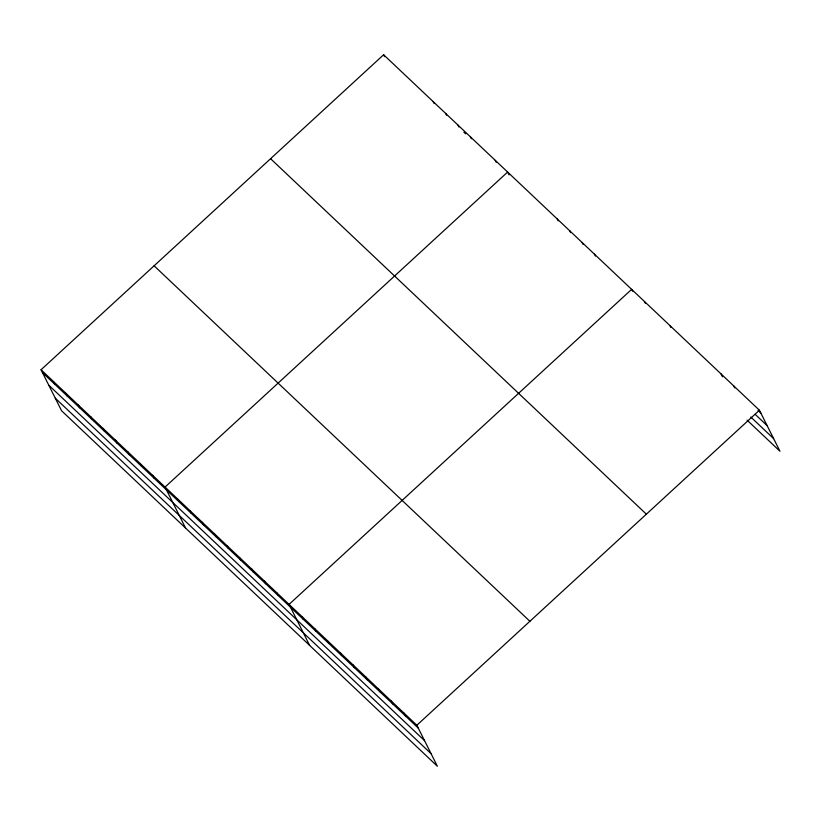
<?xml version="1.0" encoding="UTF-8"?>
<svg xmlns="http://www.w3.org/2000/svg" width="821" height="821" viewBox="0 0 821 821"><rect width="100%" height="100%" fill="white"/><g stroke="black" fill="none" stroke-linecap="round" stroke-linejoin="round"><path stroke-width="1.23" d="M41.05 369.768L416.842 725.241L437.377 766.25L61.585 410.777L41.05 369.768L383.623 54.75L759.415 410.223L779.95 451.232L747.1 420.157M416.842 725.241L759.415 410.223M463.875 132.15L465.651 133.833M758.091 410.459L760.831 413.055M755.279 414.431L767.142 425.647M750.825 417.047L773.639 438.63M270.571 158.71L646.363 514.182M154.102 265.809L529.894 621.281M42.466 372.601L418.258 728.073M48.778 385.193L424.57 740.665M55.274 398.175L431.066 753.647M733.861 386.055L734.805 387.933M721.084 373.966L722.501 376.798M669.977 325.619L670.921 327.507M644.423 301.451L645.368 303.339M632.591 291.25L631.647 289.361L289.074 604.379L309.609 645.388M594.445 254.171L595.389 256.06M582.038 242.441L582.982 244.33M569.641 230.711L570.585 232.6M557.233 218.981L558.177 220.859M509.051 174.883L507.635 172.051L165.062 487.069L185.597 528.088M495.227 160.321L496.171 162.209M470.433 136.861L471.377 138.749M458.026 125.131L458.97 127.019M445.629 113.401L446.573 115.289M433.221 101.671L434.176 103.559M383.623 54.75L384.567 56.639M404.065 713.151L405.482 715.984M391.289 701.062L392.705 703.895M378.512 688.983L379.928 691.816M365.735 676.894L367.151 679.726M352.958 664.805L354.374 667.637M340.181 652.726L341.598 655.548M327.405 640.637L328.821 643.469M314.628 628.547L316.044 631.38M301.851 616.468L303.267 619.291M276.667 592.649L278.093 595.482M264.27 580.919L265.686 583.752M251.873 569.189L253.289 572.021M239.465 557.459L240.881 560.281M227.068 545.729L228.484 548.551M214.661 533.999L216.087 536.821M202.264 522.269L203.68 525.091M189.867 510.529L191.283 513.361M177.459 498.799L178.875 501.631M152.665 475.338L154.081 478.171M140.258 463.608L141.674 466.441M127.86 451.878L129.277 454.711M115.453 440.148L116.869 442.981M103.056 428.418L104.472 431.251M90.659 416.688L92.075 419.521M78.252 404.958L79.668 407.791M65.854 393.228L67.271 396.061M53.447 381.498L54.863 384.331"/></g></svg>
